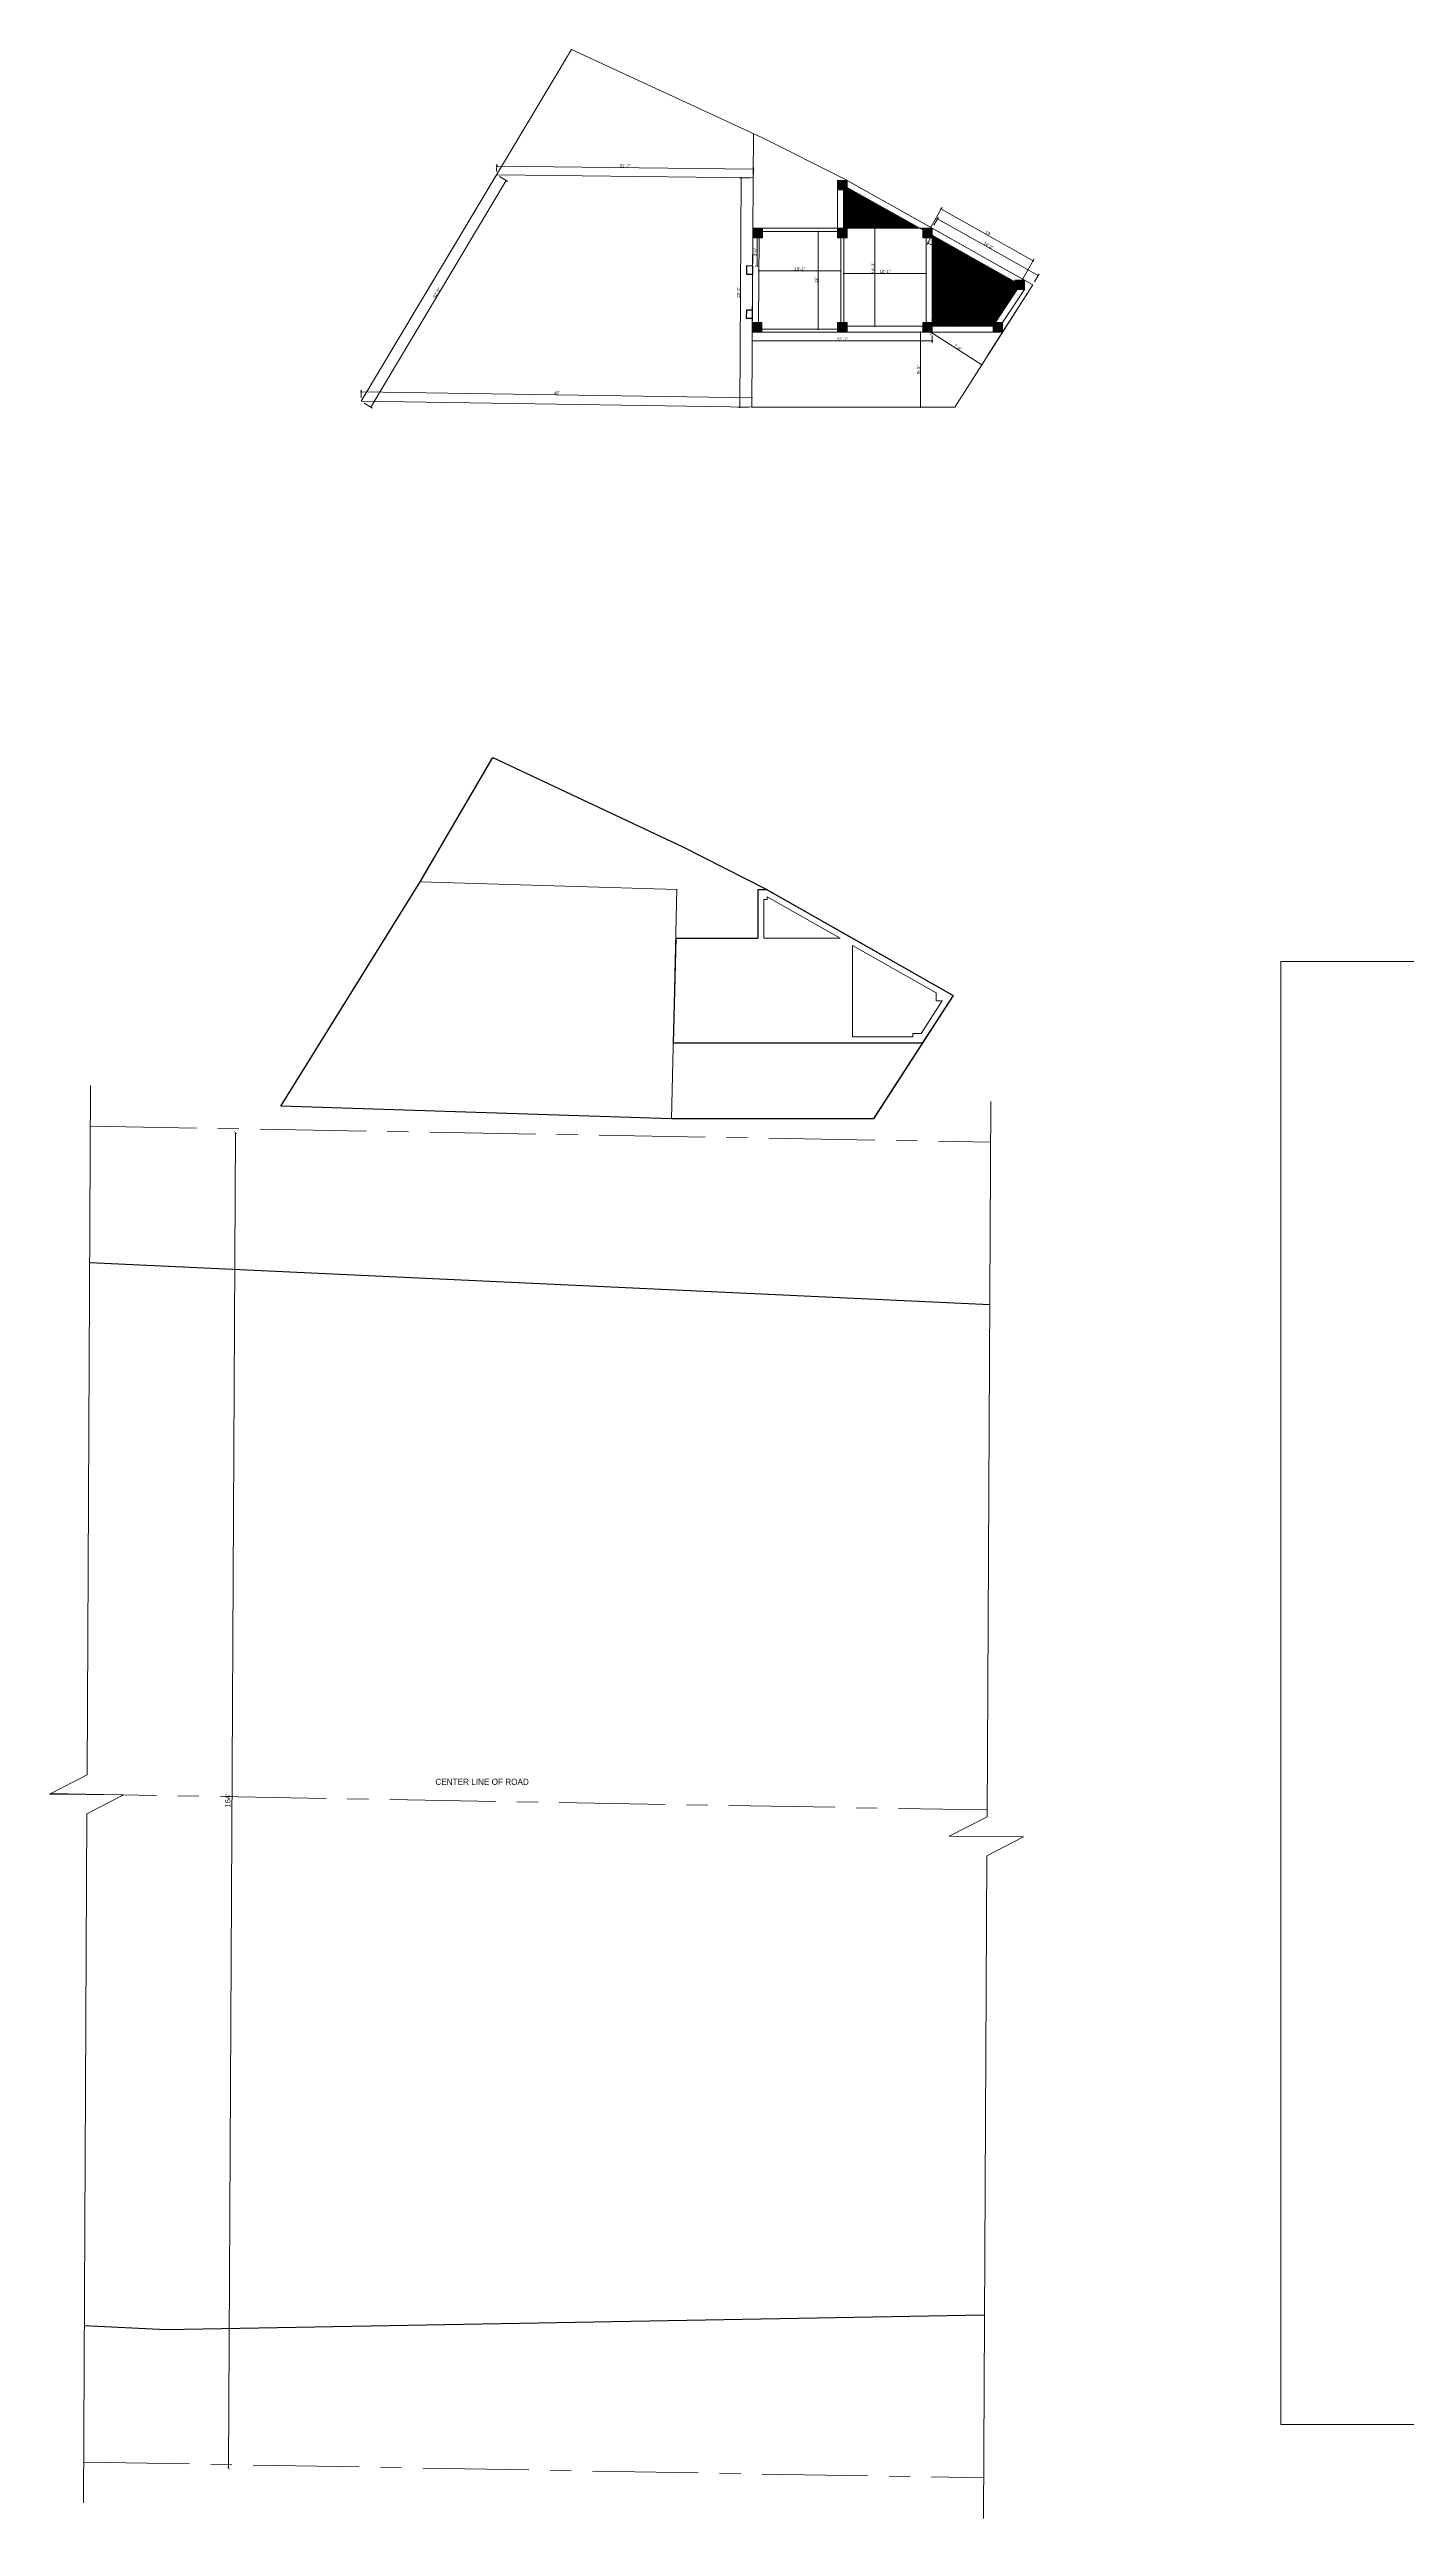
# Model space of a CAD drawing. Header units: inches. Extents: x 4069 to 291496, y -47643 to 12535.
# Drawn here: x 105268 to 107269, y -28161 to -24523 of the extents above; entities that cross this region are included whole.
import ezdxf

# ---------------------------------------------------------------- set-up
doc = ezdxf.new("R2010")
doc.units = ezdxf.units.IN
doc.header["$LTSCALE"] = 5
doc.header["$MEASUREMENT"] = 0
doc.linetypes.add('CENTER', pattern=[2, 1.25, -0.25, 0.25, -0.25])
for name, color, linetype, lineweight in [('A-WALL', 7, 'Continuous', 9), ('DOOR', 62, 'Continuous', 0), ('ele1', 21, 'Continuous', 20)]:
    doc.layers.add(name, color=color, linetype=linetype, lineweight=lineweight)
for name, color, linetype in [('DIM', 5, 'Continuous'), ('TEXT', 6, 'Continuous'), ('WALL', 7, 'Continuous')]:
    doc.layers.add(name, color=color, linetype=linetype)
doc.layers.add('dim line', color=7, linetype='Continuous', lineweight=15, true_color=0xfab2b2)
doc.styles.get("Standard").update_dxf_attribs({"font": 'arial.ttf'})
doc.styles.add('tt', font='stylu.ttf', dxfattribs={"height": 8})
doc.dimstyles.new('Copy(2) of STANDARD', dxfattribs={"dimtxt": 2, "dimasz": 4, "dimexe": 0, "dimexo": 0, "dimgap": 2, "dimtad": 1, "dimdec": 0, "dimzin": 0, "dimdsep": 46, "dimlunit": 3, "dimtxsty": 'tt', "dimblk": 'ARCHTICK', "dimcen": 0.0505, "dimse1": 1, "dimse2": 1, "dimclrd": 5, "dimclre": 5, "dimclrt": 7, "dimadec": 1, "dimazin": 0, "dimtm": 1e-09, "dimtfac": 1, "dimtdec": 0, "dimtofl": 0, "dimtmove": 1, "dimatfit": 3, "dimfxl": 1, "dimtolj": 2, "dimtzin": 0, "dimlwd": 13, "dimarcsym": 0})
doc.dimstyles.new('Standard$0', dxfattribs={"dimtxt": 6, "dimasz": 4, "dimexe": 3, "dimexo": 6, "dimgap": 3, "dimtad": 1, "dimdec": 1, "dimzin": 0, "dimdsep": 46, "dimlunit": 4, "dimtxsty": 'Standard', "dimcen": 0.09, "dimclrd": 6, "dimclre": 6, "dimclrt": 7, "dimadec": 0, "dimazin": 0, "dimtfac": 1, "dimtdec": 1, "dimtix": 1, "dimtofl": 0, "dimtmove": 1, "dimatfit": 3, "dimfxl": 1, "dimtolj": 1, "dimtzin": 0, "dimlwd": 18, "dimlwe": 18, "dimarcsym": 0})
pattern_1 = [(45, (26428.00005, -23368.1923), (-0.08838834765, 0.08838834765), [])]

# ---------------------------------------------------------------- blocks, each defined once
blk = doc.blocks.new('oblique')
at = {"color": 0, "lineweight": -2}
blk.add_line((0.25, 0.25), (-0.25, -0.25), dxfattribs=at)
at = {"layer": 'dim line', "lineweight": 9}
for p, q in [((-0.4375, 0), (0.4375, 0)), ((0, 0.4375), (0, -0.4375))]:
    blk.add_line(p, q, dxfattribs=at)
blk = doc.blocks.new('*D2906')
at = {"layer": 'A-WALL', "color": 47, "lineweight": 0, "ltscale": 5, "transparency": 16777216}
for p, q in [((106563.3, -24940), (106549.2, -24940)), ((106563.3, -25050.6), (106549.2, -25050.6))]:
    blk.add_line(p, q, dxfattribs=at)
at = {"layer": 'A-WALL', "color": 33, "lineweight": 0, "ltscale": 5, "transparency": 16777216}
blk.add_line((106552.2, -24940), (106552.2, -25050.6), dxfattribs=at)
at = {"layer": 'Defpoints', "color": 0, "ltscale": 5, "transparency": 16777216}
for p in [(106568.3, -24940, -58.2), (106552.2, -25050.6), (106568.3, -25050.6, -58.2)]:
    blk.add_point(p, dxfattribs=at)
at = {"layer": 'A-WALL', "color": 33, "lineweight": 0, "ltscale": 5, "transparency": 16777216, "xscale": 2, "yscale": 2, "zscale": 2}
for p, rotation in [((106552.2, -24940), 90), ((106552.2, -25050.6), 270)]:
    blk.add_blockref('oblique', p, dxfattribs=dict(at, rotation=rotation))
at = {"layer": 'A-WALL', "color": 7, "ltscale": 5, "transparency": 16777216, "insert": (106549.4, -24995.3), "char_height": 4.5, "attachment_point": 5, "rotation": 90}
blk.add_mtext('\\A1;9\'-3"', dxfattribs=at)
blk = doc.blocks.new('_OBLIQUE')
at = {"color": 0, "linetype": 'ByBlock'}
blk.add_line((-0.5, -0.5), (0.5, 0.5), dxfattribs=at)
blk = doc.blocks.new('*D2907')
at = {"layer": 'A-WALL', "color": 47, "lineweight": 0, "ltscale": 5, "transparency": 16777216}
for p, q in [((106571.8, -24782.6), (106578.5, -24770.6)), ((106720, -24865.9), (106726.8, -24853.9))]:
    blk.add_line(p, q, dxfattribs=at)
at = {"layer": 'A-WALL', "color": 33, "lineweight": 0, "ltscale": 5, "transparency": 16777216}
blk.add_line((106577.1, -24773.2), (106725.3, -24856.5), dxfattribs=at)
at = {"layer": 'Defpoints', "color": 0, "ltscale": 5, "transparency": 16777216}
for p in [(106569.3, -24787, -58.2), (106717.6, -24870.2, -58.2), (106725.3, -24856.5)]:
    blk.add_point(p, dxfattribs=at)
at = {"layer": 'A-WALL', "color": 33, "lineweight": 0, "ltscale": 5, "transparency": 16777216, "xscale": 2, "yscale": 2, "zscale": 2}
for p, rotation in [((106577.1, -24773.2), 150.6791819765456), ((106725.3, -24856.5), 330.6791819765456)]:
    blk.add_blockref('oblique', p, dxfattribs=dict(at, rotation=rotation))
at = {"layer": 'A-WALL', "color": 7, "ltscale": 5, "transparency": 16777216, "insert": (106652.5, -24812.4), "char_height": 4.5, "attachment_point": 5, "rotation": 330.6792}
blk.add_mtext('\\A1;14\'-2"', dxfattribs=at)
blk = doc.blocks.new('*D2908')
at = {"layer": 'A-WALL', "color": 47, "lineweight": 0, "ltscale": 5, "transparency": 16777216}
for p, q in [((106371.3, -24791.5), (106404.2, -24791.5)), ((106371.3, -24935.5), (106404.2, -24935.5))]:
    blk.add_line(p, q, dxfattribs=at)
at = {"layer": 'A-WALL', "color": 33, "lineweight": 0, "ltscale": 5, "transparency": 16777216}
blk.add_line((106401.2, -24791.5), (106401.2, -24935.5), dxfattribs=at)
at = {"layer": 'Defpoints', "color": 0, "ltscale": 5, "transparency": 16777216}
for p in [(106366.3, -24791.5, -58.2), (106366.3, -24935.5, -58.2), (106401.2, -24935.5)]:
    blk.add_point(p, dxfattribs=at)
at = {"layer": 'A-WALL', "color": 33, "lineweight": 0, "ltscale": 5, "transparency": 16777216, "xscale": 2, "yscale": 2, "zscale": 2}
for p, rotation in [((106401.2, -24791.5), 90), ((106401.2, -24935.5), 270)]:
    blk.add_blockref('oblique', p, dxfattribs=dict(at, rotation=rotation))
at = {"layer": 'A-WALL', "color": 7, "ltscale": 5, "transparency": 16777216, "insert": (106398.5, -24863.5), "char_height": 4.5, "attachment_point": 5, "rotation": 90}
blk.add_mtext("\\A1;12'", dxfattribs=at)
blk = doc.blocks.new('*D2909')
at = {"layer": 'A-WALL', "color": 47, "lineweight": 0, "ltscale": 5, "transparency": 16777216}
for p, q in [((106313.6, -24858.5), (106313.6, -24846.7)), ((106434.5, -24858.5), (106434.5, -24846.7))]:
    blk.add_line(p, q, dxfattribs=at)
at = {"layer": 'A-WALL', "color": 33, "lineweight": 0, "ltscale": 5, "transparency": 16777216}
blk.add_line((106313.6, -24849.7), (106434.5, -24849.7), dxfattribs=at)
at = {"layer": 'Defpoints', "color": 0, "ltscale": 5, "transparency": 16777216}
for p in [(106313.6, -24863.5, -58.2), (106434.5, -24849.7), (106434.5, -24863.5, -58.2)]:
    blk.add_point(p, dxfattribs=at)
at = {"layer": 'A-WALL', "color": 33, "lineweight": 0, "ltscale": 5, "transparency": 16777216, "xscale": 2, "yscale": 2, "zscale": 2, "rotation": 180}
blk.add_blockref('oblique', (106313.6, -24849.7), dxfattribs=at)
at = {"layer": 'A-WALL', "color": 33, "lineweight": 0, "ltscale": 5, "transparency": 16777216, "xscale": 2, "yscale": 2, "zscale": 2}
blk.add_blockref('oblique', (106434.5, -24849.7), dxfattribs=at)
at = {"layer": 'A-WALL', "color": 7, "ltscale": 5, "transparency": 16777216, "insert": (106374.1, -24846.9), "char_height": 4.5, "attachment_point": 5}
blk.add_mtext('\\A1;10\'-1"', dxfattribs=at)
blk = doc.blocks.new('*D2910')
at = {"layer": 'A-WALL', "color": 33, "lineweight": 0, "ltscale": 5, "transparency": 16777216}
blk.add_line((106439, -24853.5), (106560.3, -24853.5), dxfattribs=at)
at = {"layer": 'A-WALL', "color": 47, "lineweight": 0, "ltscale": 5, "transparency": 16777216}
for p, q in [((106439, -24854.7), (106439, -24856.5)), ((106560.3, -24854.7), (106560.3, -24856.5))]:
    blk.add_line(p, q, dxfattribs=at)
at = {"layer": 'Defpoints', "color": 0, "ltscale": 5, "transparency": 16777216}
for p in [(106439, -24849.7, -58.2), (106560.3, -24849.7, -58.2), (106560.3, -24853.5)]:
    blk.add_point(p, dxfattribs=at)
at = {"layer": 'A-WALL', "color": 33, "lineweight": 0, "ltscale": 5, "transparency": 16777216, "xscale": 2, "yscale": 2, "zscale": 2, "rotation": 180}
blk.add_blockref('oblique', (106439, -24853.5), dxfattribs=at)
at = {"layer": 'A-WALL', "color": 33, "lineweight": 0, "ltscale": 5, "transparency": 16777216, "xscale": 2, "yscale": 2, "zscale": 2}
blk.add_blockref('oblique', (106560.3, -24853.5), dxfattribs=at)
at = {"layer": 'A-WALL', "color": 7, "ltscale": 5, "transparency": 16777216, "insert": (106499.7, -24850.7), "char_height": 4.5, "attachment_point": 5}
blk.add_mtext('\\A1;10\'-1"', dxfattribs=at)
blk = doc.blocks.new('*D2911')
at = {"layer": 'A-WALL', "color": 47, "lineweight": 0, "ltscale": 5, "transparency": 16777216}
for p, q in [((106497.1, -24759.6), (106482, -24759.6)), ((106492.2, -24931), (106482, -24931))]:
    blk.add_line(p, q, dxfattribs=at)
at = {"layer": 'A-WALL', "color": 33, "lineweight": 0, "ltscale": 5, "transparency": 16777216}
blk.add_line((106485, -24931), (106485, -24759.6), dxfattribs=at)
at = {"layer": 'Defpoints', "color": 0, "ltscale": 5, "transparency": 16777216}
for p in [(106485, -24759.6), (106502.1, -24759.6, -58.2), (106497.2, -24931, -58.2)]:
    blk.add_point(p, dxfattribs=at)
at = {"layer": 'A-WALL', "color": 33, "lineweight": 0, "ltscale": 5, "transparency": 16777216, "xscale": 2, "yscale": 2, "zscale": 2}
for p, rotation in [((106485, -24759.6), 90), ((106485, -24931), 270)]:
    blk.add_blockref('oblique', p, dxfattribs=dict(at, rotation=rotation))
at = {"layer": 'A-WALL', "color": 7, "ltscale": 5, "transparency": 16777216, "insert": (106482.2, -24845.3), "char_height": 4.5, "attachment_point": 5, "rotation": 90}
blk.add_mtext('\\A1;14\'-3"', dxfattribs=at)
blk = doc.blocks.new('*D2920')
at = {"layer": 'A-WALL', "color": 47, "lineweight": 0, "ltscale": 5, "transparency": 16777216}
for p, q in [((106569.3, -24926), (106569.3, -24918.8)), ((106659.1, -24926), (106659.1, -24918.8))]:
    blk.add_line(p, q, dxfattribs=at)
at = {"layer": 'A-WALL', "color": 33, "lineweight": 0, "ltscale": 5, "transparency": 16777216}
blk.add_line((106659.1, -24921.8), (106569.3, -24921.8), dxfattribs=at)
at = {"layer": 'Defpoints', "color": 0, "ltscale": 5, "transparency": 16777216}
for p in [(106569.3, -24921.8), (106569.3, -24931, -58.2), (106659.1, -24931, -58.2)]:
    blk.add_point(p, dxfattribs=at)
at = {"layer": 'A-WALL', "color": 33, "lineweight": 0, "ltscale": 5, "transparency": 16777216, "xscale": 2, "yscale": 2, "zscale": 2, "rotation": 180}
blk.add_blockref('oblique', (106569.3, -24921.8), dxfattribs=at)
at = {"layer": 'A-WALL', "color": 33, "lineweight": 0, "ltscale": 5, "transparency": 16777216, "xscale": 2, "yscale": 2, "zscale": 2}
blk.add_blockref('oblique', (106659.1, -24921.8), dxfattribs=at)
at = {"layer": 'A-WALL', "color": 7, "ltscale": 5, "transparency": 16777216, "insert": (106614.2, -24919), "char_height": 4.5, "attachment_point": 5}
blk.add_mtext('\\A1;7\'-6"', dxfattribs=at)
blk = doc.blocks.new('*D2912')
at = {"layer": 'A-WALL', "color": 47, "lineweight": 0, "ltscale": 5, "transparency": 16777216}
for p, q in [((106566.6, -24944.2), (106567, -24943.7)), ((106640.4, -24991.2), (106640.8, -24990.7))]:
    blk.add_line(p, q, dxfattribs=at)
at = {"layer": 'A-WALL', "color": 33, "lineweight": 0, "ltscale": 5, "transparency": 16777216}
blk.add_line((106568.6, -24941.2), (106642.4, -24988.2), dxfattribs=at)
at = {"layer": 'Defpoints', "color": 0, "ltscale": 5, "transparency": 16777216}
for p in [(106569.3, -24940, -58.2), (106642.4, -24988.2), (106643.1, -24987, -58.2)]:
    blk.add_point(p, dxfattribs=at)
at = {"layer": 'A-WALL', "color": 33, "lineweight": 0, "ltscale": 5, "transparency": 16777216, "xscale": 2, "yscale": 2, "zscale": 2}
for p, rotation in [((106568.6, -24941.2), 147.4840471670229), ((106642.4, -24988.2), 327.4840471670229)]:
    blk.add_blockref('oblique', p, dxfattribs=dict(at, rotation=rotation))
at = {"layer": 'A-WALL', "color": 7, "ltscale": 5, "transparency": 16777216, "insert": (106607, -24962.4), "char_height": 4.5, "attachment_point": 5, "rotation": 327.484}
blk.add_mtext('\\A1;7\'-4"', dxfattribs=at)
blk = doc.blocks.new('*D2917')
at = {"layer": 'A-WALL', "color": 47, "lineweight": 0, "ltscale": 5, "transparency": 16777216}
for p, q in [((106625.3, -24831.5), (106603.3, -24831.5)), ((106609.2, -24931), (106603.3, -24931))]:
    blk.add_line(p, q, dxfattribs=at)
at = {"layer": 'A-WALL', "color": 33, "lineweight": 0, "ltscale": 5, "transparency": 16777216}
blk.add_line((106606.3, -24831.5), (106606.3, -24931), dxfattribs=at)
at = {"layer": 'Defpoints', "color": 0, "ltscale": 5, "transparency": 16777216}
for p in [(106630.3, -24831.5, -58.2), (106606.3, -24931), (106614.2, -24931, -58.2)]:
    blk.add_point(p, dxfattribs=at)
at = {"layer": 'A-WALL', "color": 33, "lineweight": 0, "ltscale": 5, "transparency": 16777216, "xscale": 2, "yscale": 2, "zscale": 2}
for p, rotation in [((106606.3, -24831.5), 90), ((106606.3, -24931), 270)]:
    blk.add_blockref('oblique', p, dxfattribs=dict(at, rotation=rotation))
at = {"layer": 'A-WALL', "color": 7, "ltscale": 5, "transparency": 16777216, "insert": (106603.5, -24881.3), "char_height": 4.5, "attachment_point": 5, "rotation": 90}
blk.add_mtext('\\A1;8\'-3"', dxfattribs=at)
blk = doc.blocks.new('*D2918')
at = {"layer": 'A-WALL', "color": 47, "lineweight": 0, "ltscale": 5, "transparency": 16777216}
for p, q in [((106566.9, -24801.7), (106561.7, -24810.9)), ((106688.8, -24870.1), (106683.5, -24879.4))]:
    blk.add_line(p, q, dxfattribs=at)
at = {"layer": 'A-WALL', "color": 33, "lineweight": 0, "ltscale": 5, "transparency": 16777216}
blk.add_line((106563.1, -24808.3), (106685, -24876.8), dxfattribs=at)
at = {"layer": 'Defpoints', "color": 0, "ltscale": 5, "transparency": 16777216}
for p in [(106569.3, -24797.3, -58.2), (106685, -24876.8), (106691.2, -24865.8, -58.2)]:
    blk.add_point(p, dxfattribs=at)
at = {"layer": 'A-WALL', "color": 33, "lineweight": 0, "ltscale": 5, "transparency": 16777216, "xscale": 2, "yscale": 2, "zscale": 2}
for p, rotation in [((106563.1, -24808.3), 150.6791819765451), ((106685, -24876.8), 330.6791819765451)]:
    blk.add_blockref('oblique', p, dxfattribs=dict(at, rotation=rotation))
at = {"layer": 'A-WALL', "color": 7, "ltscale": 5, "transparency": 16777216, "insert": (106625.4, -24840.1), "char_height": 4.5, "attachment_point": 5, "rotation": 330.6792}
blk.add_mtext('\\A1;11\'-8"', dxfattribs=at)
blk = doc.blocks.new('*D2913')
at = {"layer": 'A-WALL', "color": 47, "lineweight": 0, "ltscale": 5, "transparency": 16777216}
for p, q in [((106564.8, -24789.6), (106583.8, -24755.8)), ((106700.7, -24865.9), (106719.7, -24832.1))]:
    blk.add_line(p, q, dxfattribs=at)
at = {"layer": 'A-WALL', "color": 33, "lineweight": 0, "ltscale": 5, "transparency": 16777216}
blk.add_line((106582.3, -24758.4), (106718.2, -24834.7), dxfattribs=at)
at = {"layer": 'Defpoints', "color": 0, "ltscale": 5, "transparency": 16777216}
for p in [(106562.3, -24794, -58.2), (106718.2, -24834.7), (106698.2, -24870.3, -58.2)]:
    blk.add_point(p, dxfattribs=at)
at = {"layer": 'A-WALL', "color": 33, "lineweight": 0, "ltscale": 5, "transparency": 16777216, "xscale": 2, "yscale": 2, "zscale": 2}
for p, rotation in [((106582.3, -24758.4), 150.6791819765488), ((106718.2, -24834.7), 330.6791819765488)]:
    blk.add_blockref('oblique', p, dxfattribs=dict(at, rotation=rotation))
at = {"layer": 'A-WALL', "color": 7, "ltscale": 5, "transparency": 16777216, "insert": (106651.6, -24794.1), "char_height": 4.5, "attachment_point": 5, "rotation": 330.6792}
blk.add_mtext("\\A1;13'", dxfattribs=at)
blk = doc.blocks.new('*D2919')
at = {"layer": 'A-WALL', "color": 47, "lineweight": 0, "ltscale": 5, "transparency": 16777216}
for p, q in [((106304.2, -24945), (106304.2, -24955.9)), ((106569.3, -24945), (106569.3, -24955.9))]:
    blk.add_line(p, q, dxfattribs=at)
at = {"layer": 'A-WALL', "color": 33, "lineweight": 0, "ltscale": 5, "transparency": 16777216}
blk.add_line((106304.2, -24952.9), (106569.3, -24952.9), dxfattribs=at)
at = {"layer": 'Defpoints', "color": 0, "ltscale": 5, "transparency": 16777216}
for p in [(106304.2, -24940, -58.2), (106569.3, -24940, -58.2), (106569.3, -24952.9)]:
    blk.add_point(p, dxfattribs=at)
at = {"layer": 'A-WALL', "color": 33, "lineweight": 0, "ltscale": 5, "transparency": 16777216, "xscale": 2, "yscale": 2, "zscale": 2, "rotation": 180}
blk.add_blockref('oblique', (106304.2, -24952.9), dxfattribs=at)
at = {"layer": 'A-WALL', "color": 33, "lineweight": 0, "ltscale": 5, "transparency": 16777216, "xscale": 2, "yscale": 2, "zscale": 2}
blk.add_blockref('oblique', (106569.3, -24952.9), dxfattribs=at)
at = {"layer": 'A-WALL', "color": 7, "ltscale": 5, "transparency": 16777216, "insert": (106436.7, -24950.2), "char_height": 4.5, "attachment_point": 5}
blk.add_mtext('\\A1;22\'-1"', dxfattribs=at)
blk = doc.blocks.new('*D2914')
at = {"layer": 'A-WALL', "color": 47, "lineweight": 0, "ltscale": 5, "transparency": 16777216}
for p, q in [((106309.1, -24801), (106308.4, -24801)), ((106309.1, -24842.6), (106308.4, -24842.6))]:
    blk.add_line(p, q, dxfattribs=at)
at = {"layer": 'A-WALL', "color": 33, "lineweight": 0, "ltscale": 5, "transparency": 16777216}
blk.add_line((106311.4, -24801), (106311.4, -24842.6), dxfattribs=at)
at = {"layer": 'Defpoints', "color": 0, "ltscale": 5, "transparency": 16777216}
for p in [(106314.1, -24801, -58.2), (106311.4, -24842.6), (106314.1, -24842.6, -58.2)]:
    blk.add_point(p, dxfattribs=at)
at = {"layer": 'A-WALL', "color": 33, "lineweight": 0, "ltscale": 5, "transparency": 16777216, "xscale": 2, "yscale": 2, "zscale": 2}
for p, rotation in [((106311.4, -24801), 90), ((106311.4, -24842.6), 270)]:
    blk.add_blockref('oblique', p, dxfattribs=dict(at, rotation=rotation))
at = {"layer": 'A-WALL', "color": 7, "ltscale": 5, "transparency": 16777216, "insert": (106308.6, -24821.8), "char_height": 4.5, "attachment_point": 5, "rotation": 90}
blk.add_mtext('\\A1;3\'-6"', dxfattribs=at)
blk = doc.blocks.new('*D2921')
at = {"layer": 'A-WALL', "color": 47, "lineweight": 0, "ltscale": 5, "transparency": 16777216}
for p, q in [((105927.2, -24703.1), (105927.4, -24692.3)), ((106305.7, -24707.6), (106305.8, -24696.8))]:
    blk.add_line(p, q, dxfattribs=at)
at = {"layer": 'A-WALL', "color": 33, "lineweight": 0, "ltscale": 5, "transparency": 16777216}
blk.add_line((106305.8, -24699.8), (105927.3, -24695.3), dxfattribs=at)
at = {"layer": 'Defpoints', "color": 0, "ltscale": 5, "transparency": 16777216}
for p in [(105927.3, -24695.3), (105927.2, -24708.1, -58.2), (106305.6, -24712.6, -58.2)]:
    blk.add_point(p, dxfattribs=at)
at = {"layer": 'A-WALL', "color": 33, "lineweight": 0, "ltscale": 5, "transparency": 16777216, "xscale": 2, "yscale": 2, "zscale": 2}
for p, rotation in [((105927.3, -24695.3), 179.3189926732725), ((106305.8, -24699.8), 359.3189926732724)]:
    blk.add_blockref('oblique', p, dxfattribs=dict(at, rotation=rotation))
at = {"layer": 'A-WALL', "color": 7, "ltscale": 5, "transparency": 16777216, "insert": (106116.6, -24694.8), "char_height": 4.5, "attachment_point": 5, "rotation": 359.319}
blk.add_mtext('\\A1;31\'-7"', dxfattribs=at)
blk = doc.blocks.new('*D2922')
at = {"layer": 'A-WALL', "color": 33, "lineweight": 0, "ltscale": 5, "transparency": 16777216}
blk.add_line((105941.4, -24716.6), (105741.7, -25050.4), dxfattribs=at)
at = {"layer": 'A-WALL', "color": 47, "lineweight": 0, "ltscale": 5, "transparency": 16777216}
for p, q in [((105931.5, -24710.7), (105943.9, -24718.1)), ((105731.8, -25044.5), (105744.3, -25052))]:
    blk.add_line(p, q, dxfattribs=at)
at = {"layer": 'Defpoints', "color": 0, "ltscale": 5, "transparency": 16777216}
for p in [(105927.2, -24708.1, -58.2), (105727.5, -25041.9, -58.2), (105741.7, -25050.4)]:
    blk.add_point(p, dxfattribs=at)
at = {"layer": 'A-WALL', "color": 33, "lineweight": 0, "ltscale": 5, "transparency": 16777216, "xscale": 2, "yscale": 2, "zscale": 2}
for p, rotation in [((105941.4, -24716.6), 59.11731704924701), ((105741.7, -25050.4), 239.117317049247)]:
    blk.add_blockref('oblique', p, dxfattribs=dict(at, rotation=rotation))
at = {"layer": 'A-WALL', "color": 7, "ltscale": 5, "transparency": 16777216, "insert": (105839.1, -24882.1), "char_height": 4.5, "attachment_point": 5, "rotation": 59.1173}
blk.add_mtext('\\A1;32\'-5"', dxfattribs=at)
blk = doc.blocks.new('*D2923')
at = {"layer": 'A-WALL', "color": 47, "lineweight": 0, "ltscale": 5, "transparency": 16777216}
for p, q in [((105727.6, -25036.9), (105727.8, -25025.1)), ((106303.5, -25045.6), (106303.7, -25033.7))]:
    blk.add_line(p, q, dxfattribs=at)
at = {"layer": 'A-WALL', "color": 33, "lineweight": 0, "ltscale": 5, "transparency": 16777216}
blk.add_line((105727.7, -25028.1), (106303.6, -25036.7), dxfattribs=at)
at = {"layer": 'Defpoints', "color": 0, "ltscale": 5, "transparency": 16777216}
for p in [(105727.5, -25041.9, -58.2), (106303.4, -25050.6, -58.2), (106303.6, -25036.7)]:
    blk.add_point(p, dxfattribs=at)
at = {"layer": 'A-WALL', "color": 33, "lineweight": 0, "ltscale": 5, "transparency": 16777216, "xscale": 2, "yscale": 2, "zscale": 2}
for p, rotation in [((105727.7, -25028.1), 179.1401444559387), ((106303.6, -25036.7), 359.1401444559387)]:
    blk.add_blockref('oblique', p, dxfattribs=dict(at, rotation=rotation))
at = {"layer": 'A-WALL', "color": 7, "ltscale": 5, "transparency": 16777216, "insert": (106015.7, -25029.6), "char_height": 4.5, "attachment_point": 5, "rotation": 359.1401}
blk.add_mtext("\\A1;48'", dxfattribs=at)
blk = doc.blocks.new('*D2924')
at = {"layer": 'A-WALL', "color": 47, "lineweight": 0, "ltscale": 5, "transparency": 16777216}
for p, q in [((106300.6, -24712.6), (106284.9, -24712.5)), ((106298.4, -25050.5), (106282.7, -25050.4))]:
    blk.add_line(p, q, dxfattribs=at)
at = {"layer": 'A-WALL', "color": 33, "lineweight": 0, "ltscale": 5, "transparency": 16777216}
blk.add_line((106285.7, -25050.5), (106287.9, -24712.5), dxfattribs=at)
at = {"layer": 'Defpoints', "color": 0, "ltscale": 5, "transparency": 16777216}
for p in [(106287.9, -24712.5), (106305.6, -24712.6, -58.2), (106303.4, -25050.6, -58.2)]:
    blk.add_point(p, dxfattribs=at)
at = {"layer": 'A-WALL', "color": 33, "lineweight": 0, "ltscale": 5, "transparency": 16777216, "xscale": 2, "yscale": 2, "zscale": 2}
for p, rotation in [((106287.9, -24712.5), 89.62590714723008), ((106285.7, -25050.5), 269.6259071472301)]:
    blk.add_blockref('oblique', p, dxfattribs=dict(at, rotation=rotation))
at = {"layer": 'A-WALL', "color": 7, "ltscale": 5, "transparency": 16777216, "insert": (106284, -24881.4), "char_height": 4.5, "attachment_point": 5, "rotation": 89.6259}
blk.add_mtext('\\A1;28\'-2"', dxfattribs=at)
blk = doc.blocks.new('_ArchTick')
at = {"color": 0, "linetype": 'ByBlock', "const_width": 0.15}
blk.add_lwpolyline([(-0.5, -0.5), (0.5, 0.5)], dxfattribs=at)
blk = doc.blocks.new('*D5558')
at = {"layer": 'Defpoints', "color": 0, "ltscale": 5, "transparency": 16777216}
for p in [(105998.1, -26121.8, -58.2), (105532.1, -28087.3), (105963.6, -28089.5)]:
    blk.add_point(p, dxfattribs=at)
at = {"layer": 'DIM', "color": 5, "lineweight": 13, "ltscale": 5, "transparency": 16777216}
blk.add_line((105542.3, -26119.4), (105532.1, -28087.3), dxfattribs=at)
at = {"layer": 'DIM', "color": 5, "lineweight": 13, "ltscale": 5, "transparency": 16777216, "xscale": 4, "yscale": 4, "zscale": 4}
for p, rotation in [((105542.3, -26119.4), 89.70304490961544), ((105532.1, -28087.3), 269.7030449096155)]:
    blk.add_blockref('_ArchTick', p, dxfattribs=dict(at, rotation=rotation))
at = {"layer": 'DIM', "color": 7, "ltscale": 5, "transparency": 16777216, "insert": (105531, -27103.3), "char_height": 8, "attachment_point": 5, "rotation": 89.703, "style": 'tt'}
blk.add_mtext("\\A2;164'", dxfattribs=at)

msp = doc.modelspace()

# ---------------------------------------------------------------- hatches: boundary and pattern name
at = {"layer": 'A-WALL', "ltscale": 5}
h = msp.add_hatch(dxfattribs=at)
h.set_pattern_fill('ANSI31', color=256)
h.set_pattern_definition([(45, (82007.67831, -26369.17998), (-0.08838834765, 0.08838834765), [])])
h.paths.add_polyline_path([(106443.75633, -24716.45884), (106429.75633, -24716.45884), (106429.75633, -24730.45884), (106443.75633, -24730.45884)])
h = msp.add_hatch(dxfattribs=at)
h.set_pattern_fill('ANSI31', color=256)
h.set_pattern_definition(pattern_1)
h.paths.add_polyline_path([(106443.75633, -24726.78122), (106443.75633, -24730.45884), (106438.75633, -24730.45884), (106438.75633, -24786.98364), (106550.94449, -24786.98364)])
h = msp.add_hatch(dxfattribs=at)
h.set_pattern_fill('ANSI31', color=256)
h.set_pattern_definition([(45, (81992.70549, -26439.70478), (-0.08838834765, 0.08838834765), [])])
h.paths.add_polyline_path([(106319.16239, -24800.98364), (106319.16239, -24786.98364), (106305.16239, -24786.98364), (106305.16239, -24800.98364)])
h = msp.add_hatch(dxfattribs=at)
h.set_pattern_fill('ANSI31', color=256)
h.set_pattern_definition([(45, (82007.67831, -26439.70478), (-0.08838834765, 0.08838834765), [])])
h.paths.add_polyline_path([(106443.75633, -24786.98364), (106429.75633, -24786.98364), (106429.75633, -24800.98364), (106443.75633, -24800.98364)])
h = msp.add_hatch(dxfattribs=at)
h.set_pattern_fill('ANSI31', color=256)
h.set_pattern_definition([(45, (82023.62399, -26439.70478), (-0.08838834765, 0.08838834765), [])])
h.paths.add_polyline_path([(106569.32312, -24800.98364), (106569.32312, -24786.98364), (106555.32312, -24786.98364), (106555.32312, -24800.98364)])
h = msp.add_hatch(dxfattribs=at)
h.set_pattern_fill('ANSI31', color=256)
h.set_pattern_definition(pattern_1)
h.paths.add_polyline_path([(106694.42958, -24877.3046), (106691.20976, -24877.3046), (106691.20976, -24865.76386), (106569.32312, -24797.30602), (106569.32312, -24800.98364), (106569.32312, -24930.98364), (106659.11404, -24930.98364), (106659.11404, -24925.98364), (106662.33386, -24925.98364)])
h.paths.add_polyline_path([(106606.83318, -24923.62749), (106621.60091, -24923.62749), (106621.60091, -24914.35429), (106606.83318, -24914.35429)], flags=24)
h.paths.add_polyline_path([(106608.14334, -24888.62321), (106608.14334, -24873.85547), (106598.87015, -24873.85547), (106598.87015, -24888.62321)], flags=24)
h.paths.add_polyline_path([(106615.02732, -24839.62143), (106630.95153, -24848.56529), (106635.49261, -24840.48007), (106619.5684, -24831.53621)], flags=24)
h = msp.add_hatch(dxfattribs=at)
h.set_pattern_fill('ANSI31', color=256)
h.set_pattern_definition([(45, (82159.51063, -26367.02574), (-0.08838834765, 0.08838834765), [])])
h.paths.add_polyline_path([(106691.20976, -24863.3046), (106691.20976, -24877.3046), (106705.20976, -24877.3046), (106705.20976, -24863.3046)])
h = msp.add_hatch(dxfattribs=at)
h.set_pattern_fill('ANSI31', color=256)
h.set_pattern_definition([(45, (81991.79792, -26429.705), (-0.08838834765, 0.08838834765), [])])
h.paths.add_polyline_path([(106304.25483, -24925.98385), (106304.25483, -24939.98385), (106318.25483, -24939.98385), (106318.25483, -24925.98385)])
h = msp.add_hatch(dxfattribs=at)
h.set_pattern_fill('ANSI31', color=256)
h.set_pattern_definition([(45, (82007.67831, -26429.70478), (-0.08838834765, 0.08838834765), [])])
h.paths.add_polyline_path([(106443.75633, -24925.98364), (106429.75633, -24925.98364), (106429.75633, -24939.98364), (106443.75633, -24939.98364)])
h = msp.add_hatch(dxfattribs=at)
h.set_pattern_fill('ANSI31', color=256)
h.set_pattern_definition([(45, (82023.62399, -26429.70478), (-0.08838834765, 0.08838834765), [])])
h.paths.add_polyline_path([(106555.32312, -24925.98364), (106555.32312, -24939.98364), (106569.32312, -24939.98364), (106569.32312, -24925.98364)])
h = msp.add_hatch(dxfattribs=at)
h.set_pattern_fill('ANSI31', color=256)
h.set_pattern_definition([(45, (82127.41491, -26429.70478), (-0.08838834765, 0.08838834765), [])])
h.paths.add_polyline_path([(106659.11404, -24925.98364), (106659.11404, -24939.98364), (106673.11404, -24939.98364), (106673.11404, -24925.98364)])

# ---------------------------------------------------------------- linework, layer by layer
at = {"color": 3}
for p, q in [((105327.64648, -26310.90052, -31.2793), (106654.09824, -26372.75083, -59.12383)), ((106646.38238, -27861.46857, 1.516), (105439.84831, -27883.29089, 1.516)), ((105439.84831, -27883.29089, 1.516), (105319.52696, -27877.5006, 1.516))]:
    msp.add_line(p, q, dxfattribs=at)
at = {"layer": 'A-WALL', "ltscale": 5}
for p, q in [((106305.64816, -24712.58576), (106306.07198, -24647.6746)), ((106429.75633, -24786.98364), (106429.75633, -24730.45884)), ((106438.75633, -24786.98364), (106438.75633, -24730.45884)), ((106439.34903, -24724.30586), (106564.91582, -24794.83066)), ((106443.75633, -24716.45884), (106569.32312, -24786.98364)), ((106314.07118, -24800.98364), (106313.18973, -24925.98364)), ((106319.16239, -24791.48364), (106429.75633, -24791.48364)), ((106434.50633, -24800.98364), (106434.50633, -24925.98364)), ((106439.00633, -24800.98364), (106439.00633, -24925.98364)), ((106560.32312, -24925.98364), (106560.32312, -24800.98364)), ((106673.11404, -24845.27799), (106569.32312, -24786.98364)), ((106691.20976, -24865.76386), (106569.32312, -24797.30602)), ((106651.05673, -24974.58542), (106717.569, -24870.24619)), ((106662.33386, -24925.98364), (106697.69597, -24872.35051)), ((106673.11404, -24939.98364), (106717.569, -24870.24619)), ((106673.11404, -24925.98364), (106705.20976, -24877.3046)), ((106318.18954, -24935.48364), (106429.75633, -24935.48364)), ((106443.75633, -24930.98364), (106555.32312, -24930.98364)), ((106569.32312, -24930.98364), (106659.11404, -24930.98364)), ((106569.32312, -24939.98364), (106673.11404, -24939.98364)), ((106303.44132, -25050.57856), (106602.61401, -25050.57856)), ((106303.44132, -25050.57856), (106453.02766, -25050.57856)), ((106483.86649, -26097.10276, -58.16904), (106600.00458, -25917.37277, -58.16904)), ((106185.00475, -26098.96429, -58.16904), (106482.6636, -26098.96429, -58.16904))]:
    msp.add_line(p, q, dxfattribs=at)
at = {"layer": 'A-WALL', "lineweight": 30}
for p, q in [((106312.19191, -25761.71315, -58.16904), (106312.19191, -25833.09655, -58.16904)), ((106326.19191, -25761.71315, -58.16904), (106312.19191, -25761.71315, -58.16904)), ((106326.19191, -25761.71315, -58.16904), (106451.7587, -25833.09655, -58.16904)), ((106191.30564, -25833.09655, -58.16904), (106187.64925, -25987.37888, -58.16904)), ((106191.30564, -25833.09655, -58.16904), (106312.19191, -25833.09655, -58.16904)), ((106451.7587, -25833.09655, -58.16904), (106600.00458, -25917.37277, -58.16904)), ((106600.00458, -25917.37277, -58.16904), (106554.76797, -25987.37888, -58.16904)), ((106554.76797, -25987.37888, -58.16904), (106187.64925, -25987.37888, -58.16904))]:
    msp.add_line(p, q, dxfattribs=at)
at = {"layer": 'A-WALL', "color": 3, "linetype": 'CENTER', "ltscale": 25}
for p, q in [((105328.68733, -26110.07594, -58.16904), (106655.33931, -26133.29667, -58.16904)), ((105269.77149, -27093.19544, -58.16904), (106650.23903, -27117.35811, -58.16904)), ((105318.48677, -28078.19884), (106645.13874, -28101.41956))]:
    msp.add_line(p, q, dxfattribs=at)
at = {"layer": 'A-WALL', "ltscale": 5, "elevation": -58.16904}
for points in [[(106037.6317, -24523.39709), (105727.50618, -25041.93467), (106303.44132, -25050.57856), (106602.61401, -25050.57856), (106717.569, -24870.24619), (106441.47512, -24715.17759), (106318.11003, -24653.24776)], [(106304.16342, -24939.98364), (106569.32312, -24939.98364), (106569.32312, -24786.98364), (106443.75633, -24716.45884), (106429.75633, -24716.45884), (106429.75633, -24786.98364), (106305.16239, -24786.98364)], [(106429.75633, -24730.45884), (106443.75633, -24730.45884), (106443.75633, -24716.45884), (106429.75633, -24716.45884)], [(106429.75633, -24786.98364), (106569.32312, -24786.98364), (106443.75633, -24716.45884), (106429.75633, -24716.45884)], [(106429.75633, -24786.98364), (106429.75633, -24716.45884), (106443.75633, -24716.45884), (106569.32312, -24786.98364), (106550.94449, -24786.98364), (106443.75633, -24726.78122), (106443.75633, -24730.45884), (106438.75633, -24730.45884), (106438.75633, -24786.98364)], [(106443.75633, -24726.78122), (106443.75633, -24730.45884), (106438.75633, -24730.45884), (106438.75633, -24786.98364), (106550.94449, -24786.98364)], [(106305.16239, -24800.98364), (106319.16239, -24800.98364), (106319.16239, -24786.98364), (106305.16239, -24786.98364)], [(106429.75633, -24800.98364), (106443.75633, -24800.98364), (106443.75633, -24786.98364), (106429.75633, -24786.98364)], [(106555.32312, -24800.98364), (106569.32312, -24800.98364), (106569.32312, -24786.98364), (106555.32312, -24786.98364)], [(106569.32312, -24786.98364), (106569.32312, -24797.30602), (106691.20976, -24865.76386), (106691.20976, -24877.3046), (106694.42958, -24877.3046), (106662.33386, -24925.98364), (106659.11404, -24925.98364), (106659.11404, -24930.98364), (106569.32312, -24930.98364), (106569.32312, -24939.98364), (106673.11404, -24939.98364), (106717.569, -24870.24619), (106673.11404, -24845.27799)], [(106691.20976, -24863.3046), (106705.20976, -24863.3046), (106705.20976, -24877.3046), (106691.20976, -24877.3046)], [(106304.25483, -24925.98385), (106318.25483, -24925.98385), (106318.25483, -24939.98385), (106304.25483, -24939.98385)], [(106429.75633, -24925.98364), (106443.75633, -24925.98364), (106443.75633, -24939.98364), (106429.75633, -24939.98364)], [(106555.32312, -24925.98364), (106569.32312, -24925.98364), (106569.32312, -24939.98364), (106555.32312, -24939.98364)], [(106659.11404, -24925.98364), (106673.11404, -24925.98364), (106673.11404, -24939.98364), (106659.11404, -24939.98364)], [(106451.7587, -25833.09655), (106326.19191, -25761.71315), (106312.19191, -25761.71315), (106312.19191, -25833.09655), (106191.30564, -25833.09655), (106187.64925, -25987.37888), (106554.76797, -25987.37888), (106600.00458, -25917.37277)], [(106326.19191, -25772.06582), (106326.19191, -25775.71315), (106321.19191, -25775.71315), (106321.19191, -25833.09655), (106326.19191, -25833.09655), (106433.54787, -25833.09655)], [(106584.23168, -25925.1994), (106575.14534, -25925.1994), (106575.14534, -25913.59321), (106451.7587, -25843.44921), (106451.7587, -25847.09655), (106451.7587, -25973.87888), (106451.7587, -25978.37888), (106540.76797, -25978.37888), (106540.76797, -25973.37888), (106553.09902, -25973.37888)]]:
    msp.add_lwpolyline(points, close=True, dxfattribs=at)
at = {"layer": 'A-WALL', "color": 1, "ltscale": 5, "elevation": -58.16904}
msp.add_lwpolyline([(105609.30284, -26080.43579), (106185.00475, -26098.96429), (106193.01288, -25761.05917), (105814.67054, -25750.06463)], close=True, dxfattribs=at)
at = {"layer": 'A-WALL', "color": 3, "linetype": 'Continuous', "ltscale": 5}
for points, elevation in [([(105328.73031, -26050.07226), (105323.73568, -27065.46027), (105267.99673, -27094.10759), (105377.25691, -27094.92388), (105323.43614, -27123.25429), (105318.1758, -28138.19803)], -31.2793), ([(106655.65028, -26073.29747), (106650.18744, -27127.31058), (106594.4485, -27155.9579), (106703.70867, -27156.77419), (106649.8879, -27185.1046), (106644.82777, -28161.41876)], -59.12383)]:
    msp.add_lwpolyline(points, dxfattribs=dict(at, elevation=elevation))
at = {"layer": 'DIM', "ltscale": 5, "elevation": -58.16904}
msp.add_lwpolyline([(105609.30284, -26080.43579), (105814.67054, -25750.06463), (105921.5455, -25566.85015), (106201.67564, -25698.30693), (106324.7181, -25760.87531), (106600.00458, -25917.37277), (106482.6636, -26098.96429), (106185.00475, -26098.96429)], close=True, dxfattribs=at)
at = {"layer": 'DOOR', "lineweight": 13, "elevation": -58.16904}
msp.add_lwpolyline([(105727.50618, -25041.93467), (106303.44132, -25050.57856), (106305.64816, -24712.58576), (105927.17283, -24708.08706)], close=True, dxfattribs=at)
at = {"layer": 'ele1'}
msp.add_lwpolyline([(107083.11723, -25867.41595), (110168.08168, -25867.41595), (110168.08168, -28022.74893), (107083.11723, -28022.74893)], close=True, dxfattribs=at)
msp.add_lwpolyline([(107083.11723, -25867.41595), (110168.08168, -25867.41595), (110168.08168, -28022.74893), (107083.11723, -28022.74893)], close=True, dxfattribs=at)
at = {"layer": 'WALL', "color": 2, "linetype": 'ByBlock', "ltscale": 5, "elevation": -58.16904}
for points in [[(106295.79991, -24842.47134), (106295.72156, -24854.47131), (106304.721, -24854.58542), (106304.79936, -24842.58545)], [(106295.37551, -24907.47118), (106295.29716, -24919.47115), (106304.29661, -24919.58527), (106304.37496, -24907.5853)]]:
    msp.add_lwpolyline(points, close=True, dxfattribs=at)

# ---------------------------------------------------------------- texts
at = {"layer": 'TEXT', "lineweight": 70, "style": 'tt'}
msp.add_text('CENTER LINE OF ROAD ', height=9, dxfattribs=at).set_placement((105837.00276, -27080.33023, -58.16904))

# ---------------------------------------------------------------- dimensions: what is measured, and where the dimension line sits
at = {"layer": 'A-WALL', "ltscale": 5}
for p1, p2, distance, picture, middle in [((106305.64816, -24712.58576, -58.16904), (105927.17283, -24708.08706, -58.16904), -12.74121, '*D2921', (106116.5952, -24694.79719)), ((105927.17283, -24708.08706, -58.16904), (105727.50618, -25041.93467, -58.16904), 16.52111, '*D2922', (105839.116, -24882.05412)), ((106303.44132, -25050.57856, -58.16904), (106305.64816, -24712.58576, -58.16904), 17.79149, '*D2924', (106283.95611, -24881.44773)), ((106562.32312, -24793.98364, -58.16904), (106698.20976, -24870.3046, -58.16904), 40.83083, '*D2913', (106651.63199, -24794.10355)), ((106569.32312, -24786.98364, -58.16904), (106717.569, -24870.24619, -58.16904), 15.78929, '*D2907', (106652.52925, -24812.44263)), ((106569.32312, -24797.30602, -58.16904), (106691.20976, -24865.76386, -58.16904), -12.64187, '*D2918', (106625.44569, -24840.1181)), ((106569.32312, -24939.98364, -58.16904), (106643.12436, -24987.02911, -58.16904), -1.39243, '*D2912', (106606.95348, -24962.36161)), ((105727.50618, -25041.93467, -58.16904), (106303.44132, -25050.57856, -58.16904), 13.87952, '*D2923', (106015.72402, -25029.58139))]:
    dim = msp.add_aligned_dim(p1=p1, p2=p2, distance=distance, dimstyle='Standard$0', override={"dimtxt": 4.5, "dimasz": 2, "dimexo": 5, "dimgap": 0.5, "dimdec": 0, "dimzin": 12, "dimpost": '\\X', "dimblk": 'oblique', "dimcen": 3, "dimclrd": 33, "dimclre": 47, "dimtfac": 0.5, "dimtdec": 0, "dimfxl": 3, "dimlwd": 0, "dimlwe": 0}, dxfattribs=at)
    dim.commit()
    dim.dimension.update_dxf_attribs({"geometry": picture, "text_midpoint": middle})
for base, p1, p2, picture, middle in [((106484.99493, -24759.56826), (106497.1958, -24930.98364, -58.16904), (106502.13243, -24759.56826, -58.16904), '*D2911', (106482.19582, -24845.27595)), ((106311.44405, -24842.64599), (106314.07118, -24800.98364, -58.16904), (106314.07118, -24842.64599, -58.16904), '*D2914', (106308.64494, -24821.81481)), ((106401.23514, -24935.48364), (106366.34228, -24791.48364, -58.16904), (106366.34228, -24935.48364, -58.16904), '*D2908', (106398.47593, -24863.48364)), ((106606.27516, -24930.98364), (106630.26644, -24831.53494, -58.16904), (106614.21858, -24930.98364, -58.16904), '*D2917', (106603.47605, -24881.25929)), ((106552.24861, -25050.57856), (106568.31108, -24939.98364, -58.16904), (106568.31108, -25050.57856, -58.16904), '*D2906', (106549.4495, -24995.2811))]:
    dim = msp.add_linear_dim(base=base, p1=p1, p2=p2, angle=90, dimstyle='Standard$0', override={"dimtxt": 4.5, "dimasz": 2, "dimexo": 5, "dimgap": 0.5, "dimdec": 0, "dimzin": 12, "dimpost": '\\X', "dimblk": 'oblique', "dimcen": 3, "dimclrd": 33, "dimclre": 47, "dimtfac": 0.5, "dimtdec": 0, "dimfxl": 3, "dimlwd": 0, "dimlwe": 0}, dxfattribs=at)
    dim.commit()
    dim.dimension.update_dxf_attribs({"geometry": picture, "text_midpoint": middle})
for base, p1, p2, picture, middle in [((106434.50633, -24849.65889), (106313.63045, -24863.48364, -58.16904), (106434.50633, -24863.48364, -58.16904), '*D2909', (106374.06839, -24846.86131)), ((106560.32312, -24853.49504), (106439.00633, -24849.65889, -58.16904), (106560.32312, -24849.65889, -58.16904), '*D2910', (106499.66472, -24850.69746)), ((106569.32312, -24921.75624), (106659.11404, -24930.98364, -58.16904), (106569.32312, -24930.98364, -58.16904), '*D2920', (106614.21858, -24918.95866)), ((106569.32312, -24952.93913), (106304.16342, -24939.98364, -58.16904), (106569.32312, -24939.98364, -58.16904), '*D2919', (106436.74327, -24950.17992))]:
    dim = msp.add_linear_dim(base=base, p1=p1, p2=p2, dimstyle='Standard$0', override={"dimtxt": 4.5, "dimasz": 2, "dimexo": 5, "dimgap": 0.5, "dimdec": 0, "dimzin": 12, "dimpost": '\\X', "dimblk": 'oblique', "dimcen": 3, "dimclrd": 33, "dimclre": 47, "dimtfac": 0.5, "dimtdec": 0, "dimfxl": 3, "dimlwd": 0, "dimlwe": 0}, dxfattribs=at)
    dim.commit()
    dim.dimension.update_dxf_attribs({"geometry": picture, "text_midpoint": middle})
at = {"layer": 'DIM', "color": 3, "ltscale": 5}
dim = msp.add_linear_dim(base=(105532.11936, -28087.2545), p1=(105998.07346, -26121.79238, -58.16904), p2=(105963.63234, -28089.49098), angle=89.70304491, dimstyle='Copy(2) of STANDARD', dxfattribs=at)
dim.commit()
dim.dimension.update_dxf_attribs({"geometry": '*D5558', "text_midpoint": (105531.04033, -27103.31035)})

doc.saveas('drawing.dxf')
